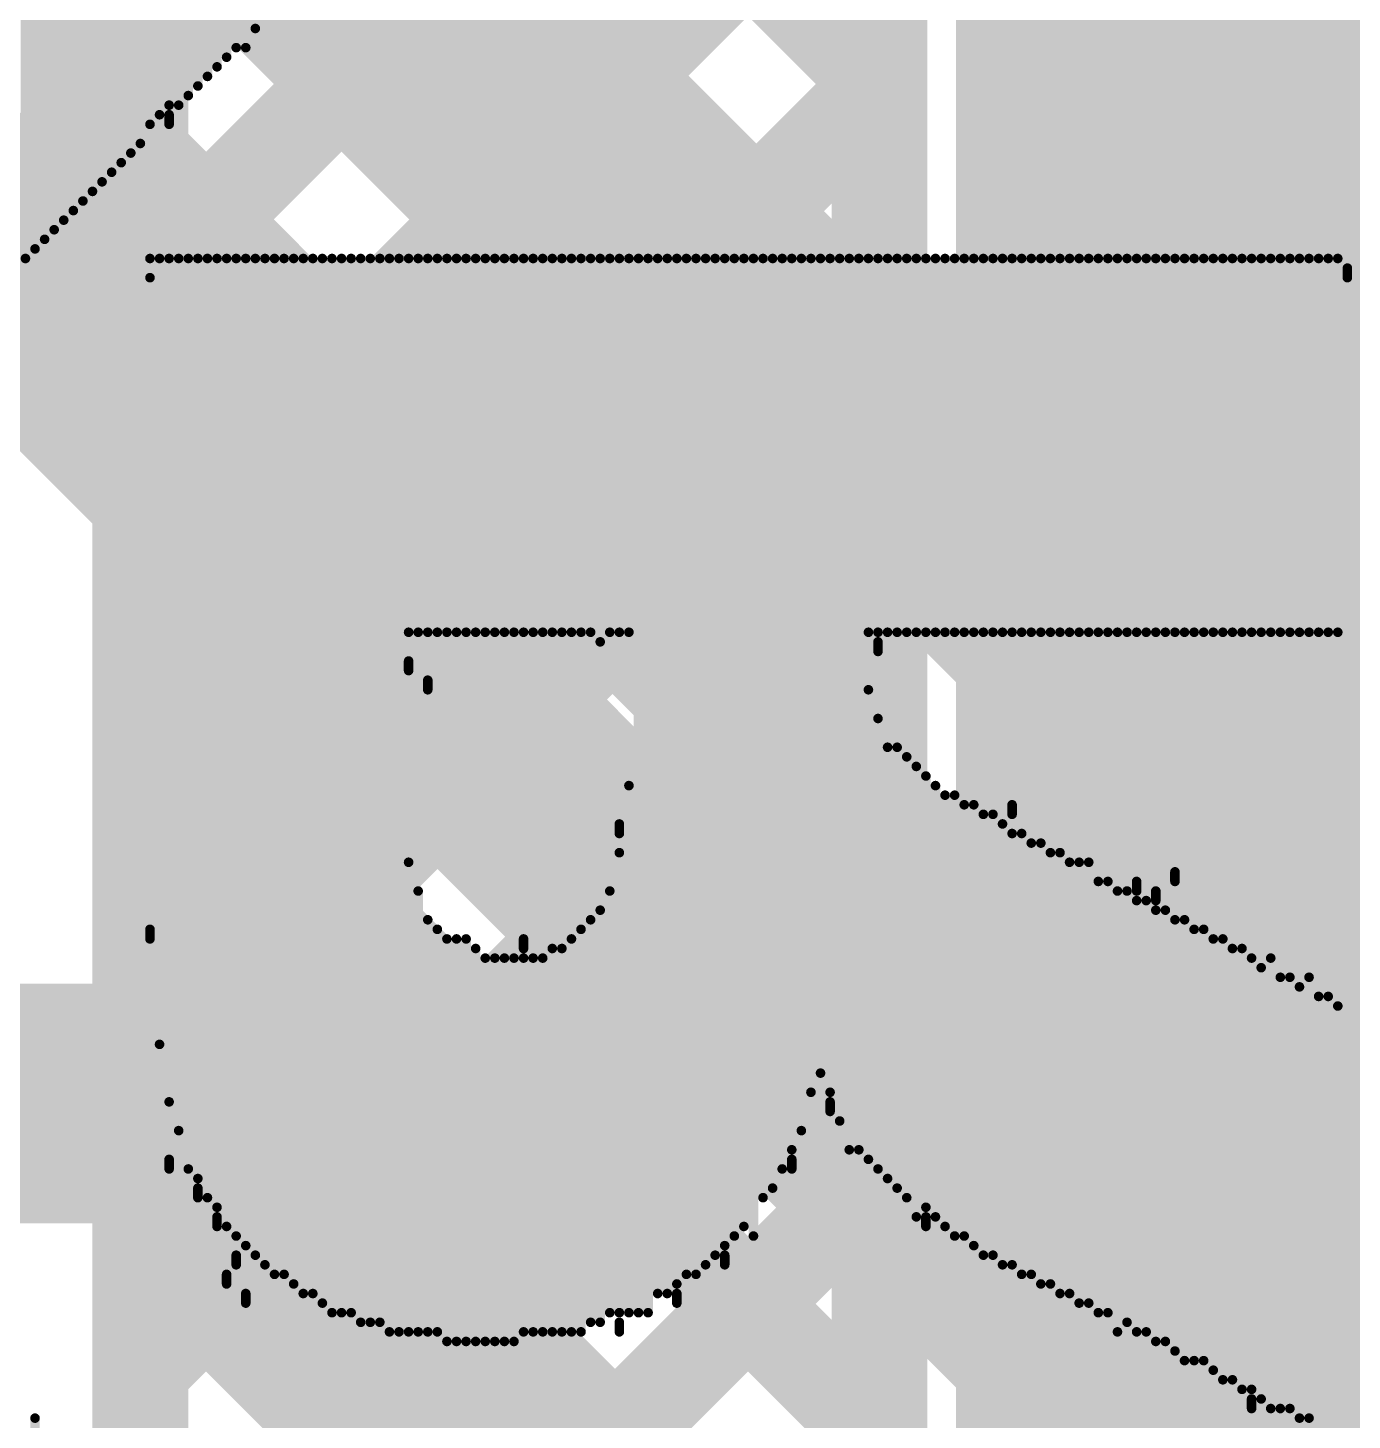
# Model space of a CAD drawing. Header units: millimetres. Extents: x 0.78 to 3.29, y 2.96 to 5.31.
# Drawn here: x 2.7532 to 2.8915, y 4.0608 to 4.2061 of the extents above; entities that cross this region are included whole.
import ezdxf

# ---------------------------------------------------------------- set-up
doc = ezdxf.new("R2010")
doc.units = ezdxf.units.MM
doc.header["$MEASUREMENT"] = 0
for name, color, linetype in [('BottomLayer', 5, 'Continuous'), ('BottomOverlay', 54, 'Continuous'), ('TopLayer', 1, 'Continuous'), ('TopPaste', 8, 'Continuous'), ('TopSolder', 216, 'Continuous')]:
    doc.layers.add(name, color=color, linetype=linetype)

# ---------------------------------------------------------------- blocks, each defined once
blk = doc.blocks.new('R__2512_28')
at = {"layer": 'TopLayer'}
blk.add_solid([(0.05315, -0.07283), (0.18307, -0.07283), (0.05315, 0.07283), (0.18307, 0.07283)], dxfattribs=at)
at = {"layer": 'TopPaste'}
blk.add_solid([(0.05315, -0.07283), (0.18307, -0.07283), (0.05315, 0.07283), (0.18307, 0.07283)], dxfattribs=at)
at = {"layer": 'TopSolder'}
blk.add_solid([(0.04915, -0.07683), (0.18707, -0.07683), (0.04915, 0.07683), (0.18707, 0.07683)], dxfattribs=at)

msp = doc.modelspace()

# ---------------------------------------------------------------- linework, layer by layer
at = {"layer": 'BottomLayer', "const_width": 0.025}
for points in [[(2.716, 4.36), (2.90552, 4.17048)], [(2.668, 4.33762), (2.91388, 4.09174)], [(2.6383, 4.2937), (2.919, 4.013)], [(2.454, 4.09382), (2.76918, 4.09382)], [(2.76918, 4.09382), (2.92874, 3.93426)]]:
    msp.add_lwpolyline(points, dxfattribs=at)
at = {"layer": 'BottomLayer', "const_width": 0.0125}
msp.add_lwpolyline([(2.76293, 4.09382, 1), (2.77543, 4.09382, 1)], format="xyb", close=True, dxfattribs=at)
msp.add_lwpolyline([(2.76293, 4.09382, 1), (2.77543, 4.09382, 1)], format="xyb", close=True, dxfattribs=at)
at = {"layer": 'BottomOverlay', "const_width": 0.001}
for points in [[(2.776, 4.204), (2.776, 4.416)], [(2.777, 4.206), (2.777, 4.416)], [(2.77, 4.199), (2.77, 4.31)], [(2.771, 4.2), (2.771, 4.31)], [(2.772, 4.201), (2.772, 4.31)], [(2.773, 4.202), (2.773, 4.311)], [(2.774, 4.203), (2.774, 4.311)], [(2.775, 4.204), (2.775, 4.311)], [(2.769, 4.198), (2.769, 4.309)], [(2.767, 4.197), (2.767, 4.308)], [(2.768, 4.198), (2.768, 4.308)], [(2.763, 4.192), (2.763, 4.306)], [(2.765, 4.194), (2.765, 4.306)], [(2.766, 4.196), (2.766, 4.307)], [(2.764, 4.193), (2.764, 4.305)], [(2.76, 4.189), (2.76, 4.303)], [(2.761, 4.19), (2.761, 4.303)], [(2.762, 4.191), (2.762, 4.304)], [(2.759, 4.188), (2.759, 4.302)], [(2.756, 4.185), (2.756, 4.3)], [(2.757, 4.186), (2.757, 4.3)], [(2.758, 4.187), (2.758, 4.301)], [(2.754, 4.183), (2.754, 4.299)], [(2.755, 4.184), (2.755, 4.299)], [(2.753, 4.182), (2.753, 4.298)], [(2.768, 4.196), (2.768, 4.197)], [(2.766, 4.18), (2.766, 4.182)], [(2.767, 4.1), (2.767, 4.182)], [(2.768, 4.094), (2.768, 4.182)], [(2.769, 4.091), (2.769, 4.182)], [(2.77, 4.087), (2.77, 4.182)], [(2.771, 4.086), (2.771, 4.182)], [(2.772, 4.084), (2.772, 4.182)], [(2.773, 4.083), (2.773, 4.182)], [(2.774, 4.081), (2.774, 4.182)], [(2.775, 4.08), (2.775, 4.182)], [(2.776, 4.079), (2.776, 4.182)], [(2.777, 4.078), (2.777, 4.182)], [(2.778, 4.077), (2.778, 4.182)], [(2.779, 4.076), (2.779, 4.182)], [(2.78, 4.076), (2.78, 4.182)], [(2.781, 4.075), (2.781, 4.182)], [(2.782, 4.074), (2.782, 4.182)], [(2.783, 4.074), (2.783, 4.182)], [(2.784, 4.073), (2.784, 4.182)], [(2.785, 4.072), (2.785, 4.182)], [(2.786, 4.072), (2.786, 4.182)], [(2.787, 4.072), (2.787, 4.182)], [(2.788, 4.071), (2.788, 4.182)], [(2.789, 4.071), (2.789, 4.182)], [(2.79, 4.071), (2.79, 4.182)], [(2.791, 4.07), (2.791, 4.182)], [(2.792, 4.07), (2.792, 4.182)], [(2.793, 4.143), (2.793, 4.182)], [(2.794, 4.143), (2.794, 4.182)], [(2.795, 4.143), (2.795, 4.182)], [(2.796, 4.143), (2.796, 4.182)], [(2.797, 4.143), (2.797, 4.182)], [(2.798, 4.143), (2.798, 4.182)], [(2.799, 4.143), (2.799, 4.182)], [(2.8, 4.143), (2.8, 4.182)], [(2.801, 4.143), (2.801, 4.182)], [(2.802, 4.143), (2.802, 4.182)], [(2.803, 4.143), (2.803, 4.182)], [(2.804, 4.143), (2.804, 4.182)], [(2.805, 4.143), (2.805, 4.182)], [(2.806, 4.143), (2.806, 4.182)], [(2.807, 4.143), (2.807, 4.182)], [(2.808, 4.143), (2.808, 4.182)], [(2.809, 4.143), (2.809, 4.182)], [(2.81, 4.143), (2.81, 4.182)], [(2.811, 4.143), (2.811, 4.182)], [(2.812, 4.143), (2.812, 4.182)], [(2.813, 4.142), (2.813, 4.182)], [(2.814, 4.143), (2.814, 4.182)], [(2.815, 4.143), (2.815, 4.182)], [(2.816, 4.143), (2.816, 4.182)], [(2.817, 4.072), (2.817, 4.182)], [(2.818, 4.072), (2.818, 4.182)], [(2.819, 4.074), (2.819, 4.182)], [(2.82, 4.074), (2.82, 4.182)], [(2.821, 4.075), (2.821, 4.182)], [(2.822, 4.076), (2.822, 4.182)], [(2.823, 4.076), (2.823, 4.182)], [(2.824, 4.077), (2.824, 4.182)], [(2.825, 4.078), (2.825, 4.182)], [(2.826, 4.079), (2.826, 4.182)], [(2.827, 4.08), (2.827, 4.182)], [(2.828, 4.081), (2.828, 4.182)], [(2.829, 4.08), (2.829, 4.182)], [(2.83, 4.084), (2.83, 4.182)], [(2.831, 4.085), (2.831, 4.182)], [(2.832, 4.087), (2.832, 4.182)], [(2.833, 4.089), (2.833, 4.182)], [(2.834, 4.091), (2.834, 4.182)], [(2.835, 4.095), (2.835, 4.182)], [(2.836, 4.097), (2.836, 4.182)], [(2.837, 4.095), (2.837, 4.182)], [(2.838, 4.092), (2.838, 4.182)], [(2.839, 4.089), (2.839, 4.182)], [(2.84, 4.089), (2.84, 4.182)], [(2.841, 4.143), (2.841, 4.182)], [(2.842, 4.143), (2.842, 4.182)], [(2.843, 4.143), (2.843, 4.182)], [(2.844, 4.143), (2.844, 4.182)], [(2.845, 4.143), (2.845, 4.182)], [(2.846, 4.143), (2.846, 4.182)], [(2.847, 4.143), (2.847, 4.182)], [(2.848, 4.143), (2.848, 4.182)], [(2.849, 4.143), (2.849, 4.182)], [(2.85, 4.143), (2.85, 4.182)], [(2.851, 4.143), (2.851, 4.182)], [(2.852, 4.143), (2.852, 4.182)], [(2.853, 4.143), (2.853, 4.182)], [(2.854, 4.143), (2.854, 4.182)], [(2.855, 4.143), (2.855, 4.182)], [(2.856, 4.143), (2.856, 4.182)], [(2.857, 4.143), (2.857, 4.182)], [(2.858, 4.143), (2.858, 4.182)], [(2.859, 4.143), (2.859, 4.182)], [(2.86, 4.143), (2.86, 4.182)], [(2.861, 4.143), (2.861, 4.182)], [(2.862, 4.143), (2.862, 4.182)], [(2.863, 4.143), (2.863, 4.182)], [(2.864, 4.143), (2.864, 4.182)], [(2.865, 4.143), (2.865, 4.182)], [(2.866, 4.143), (2.866, 4.182)], [(2.867, 4.143), (2.867, 4.182)], [(2.868, 4.143), (2.868, 4.182)], [(2.869, 4.143), (2.869, 4.182)], [(2.87, 4.143), (2.87, 4.182)], [(2.871, 4.143), (2.871, 4.182)], [(2.872, 4.143), (2.872, 4.182)], [(2.873, 4.143), (2.873, 4.182)], [(2.874, 4.143), (2.874, 4.182)], [(2.875, 4.143), (2.875, 4.182)], [(2.876, 4.143), (2.876, 4.182)], [(2.877, 4.143), (2.877, 4.182)], [(2.878, 4.143), (2.878, 4.182)], [(2.879, 4.143), (2.879, 4.182)], [(2.88, 4.143), (2.88, 4.182)], [(2.881, 4.143), (2.881, 4.182)], [(2.882, 4.143), (2.882, 4.182)], [(2.883, 4.143), (2.883, 4.182)], [(2.884, 4.143), (2.884, 4.182)], [(2.885, 4.143), (2.885, 4.182)], [(2.886, 4.143), (2.886, 4.182)], [(2.887, 4.143), (2.887, 4.182)], [(2.888, 4.143), (2.888, 4.182)], [(2.889, 4.143), (2.889, 4.182)], [(2.89, 4.143), (2.89, 4.182)], [(2.891, 4.18), (2.891, 4.181)], [(2.842, 4.141), (2.842, 4.142)], [(2.793, 4.139), (2.793, 4.14)], [(2.795, 4.137), (2.795, 4.138)], [(2.841, 4.088), (2.841, 4.137)], [(2.842, 4.087), (2.842, 4.134)], [(2.843, 4.086), (2.843, 4.131)], [(2.844, 4.085), (2.844, 4.131)], [(2.845, 4.084), (2.845, 4.13)], [(2.846, 4.082), (2.846, 4.129)], [(2.816, 4.072), (2.816, 4.127)], [(2.847, 4.083), (2.847, 4.128)], [(2.848, 4.082), (2.848, 4.127)], [(2.849, 4.081), (2.849, 4.126)], [(2.85, 4.08), (2.85, 4.126)], [(2.851, 4.08), (2.851, 4.125)], [(2.852, 4.079), (2.852, 4.125)], [(2.853, 4.078), (2.853, 4.124)], [(2.854, 4.078), (2.854, 4.124)], [(2.856, 4.124), (2.856, 4.125)], [(2.815, 4.122), (2.815, 4.123)], [(2.855, 4.077), (2.855, 4.123)], [(2.856, 4.077), (2.856, 4.122)], [(2.857, 4.076), (2.857, 4.122)], [(2.815, 4.072), (2.815, 4.12)], [(2.858, 4.076), (2.858, 4.121)], [(2.859, 4.075), (2.859, 4.121)], [(2.86, 4.075), (2.86, 4.12)], [(2.861, 4.074), (2.861, 4.12)], [(2.793, 4.07), (2.793, 4.119)], [(2.862, 4.074), (2.862, 4.119)], [(2.863, 4.073), (2.863, 4.119)], [(2.864, 4.073), (2.864, 4.119)], [(2.865, 4.072), (2.865, 4.117)], [(2.866, 4.072), (2.866, 4.117)], [(2.869, 4.116), (2.869, 4.117)], [(2.873, 4.117), (2.873, 4.118)], [(2.794, 4.07), (2.794, 4.116)], [(2.814, 4.072), (2.814, 4.116)], [(2.867, 4.07), (2.867, 4.116)], [(2.868, 4.071), (2.868, 4.116)], [(2.871, 4.115), (2.871, 4.116)], [(2.813, 4.071), (2.813, 4.114)], [(2.869, 4.07), (2.869, 4.115)], [(2.87, 4.07), (2.87, 4.115)], [(2.871, 4.069), (2.871, 4.114)], [(2.872, 4.069), (2.872, 4.114)], [(2.795, 4.07), (2.795, 4.113)], [(2.812, 4.071), (2.812, 4.113)], [(2.873, 4.068), (2.873, 4.113)], [(2.874, 4.067), (2.874, 4.113)], [(2.766, 4.111), (2.766, 4.112)], [(2.796, 4.07), (2.796, 4.112)], [(2.797, 4.069), (2.797, 4.111)], [(2.798, 4.069), (2.798, 4.111)], [(2.799, 4.069), (2.799, 4.111)], [(2.805, 4.11), (2.805, 4.111)], [(2.81, 4.07), (2.81, 4.111)], [(2.811, 4.07), (2.811, 4.112)], [(2.875, 4.067), (2.875, 4.112)], [(2.876, 4.067), (2.876, 4.112)], [(2.877, 4.066), (2.877, 4.111)], [(2.878, 4.065), (2.878, 4.111)], [(2.8, 4.069), (2.8, 4.11)], [(2.808, 4.07), (2.808, 4.11)], [(2.809, 4.07), (2.809, 4.11)], [(2.879, 4.065), (2.879, 4.11)], [(2.88, 4.064), (2.88, 4.11)], [(2.801, 4.069), (2.801, 4.109)], [(2.802, 4.069), (2.802, 4.109)], [(2.803, 4.069), (2.803, 4.109)], [(2.804, 4.069), (2.804, 4.109)], [(2.805, 4.07), (2.805, 4.109)], [(2.806, 4.07), (2.806, 4.109)], [(2.807, 4.07), (2.807, 4.109)], [(2.881, 4.064), (2.881, 4.109)], [(2.883, 4.062), (2.883, 4.109)], [(2.882, 4.063), (2.882, 4.108)], [(2.884, 4.062), (2.884, 4.107)], [(2.885, 4.062), (2.885, 4.107)], [(2.887, 4.061), (2.887, 4.107)], [(2.886, 4.061), (2.886, 4.106)], [(2.888, 4.06), (2.888, 4.105)], [(2.889, 4.06), (2.889, 4.105)], [(2.89, 4.06), (2.89, 4.104)], [(2.837, 4.093), (2.837, 4.094)], [(2.768, 4.087), (2.768, 4.088)], [(2.833, 4.087), (2.833, 4.088)], [(2.771, 4.084), (2.771, 4.085)], [(2.773, 4.081), (2.773, 4.082)], [(2.847, 4.081), (2.847, 4.082)], [(2.775, 4.077), (2.775, 4.078)], [(2.826, 4.077), (2.826, 4.078)], [(2.774, 4.075), (2.774, 4.076)], [(2.776, 4.073), (2.776, 4.074)], [(2.821, 4.073), (2.821, 4.074)], [(2.815, 4.07), (2.815, 4.071)], [(2.881, 4.062), (2.881, 4.063)], [(2.754, 4.039), (2.754, 4.061)]]:
    msp.add_lwpolyline(points, dxfattribs=at)
at = {"layer": 'BottomOverlay', "const_width": 0.0005}
for points in [[(2.77675, 4.206, 1), (2.77725, 4.206, 1)], [(2.77475, 4.204, 1), (2.77525, 4.204, 1)], [(2.77575, 4.204, 1), (2.77625, 4.204, 1)], [(2.77375, 4.203, 1), (2.77425, 4.203, 1)], [(2.77175, 4.201, 1), (2.77225, 4.201, 1)], [(2.77275, 4.202, 1), (2.77325, 4.202, 1)], [(2.77075, 4.2, 1), (2.77125, 4.2, 1)], [(2.76975, 4.199, 1), (2.77025, 4.199, 1)], [(2.76675, 4.197, 1), (2.76725, 4.197, 1)], [(2.76775, 4.198, 1), (2.76825, 4.198, 1)], [(2.76775, 4.197, 1), (2.76825, 4.197, 1)], [(2.76875, 4.198, 1), (2.76925, 4.198, 1)], [(2.76575, 4.196, 1), (2.76625, 4.196, 1)], [(2.76775, 4.196, 1), (2.76825, 4.196, 1)], [(2.76475, 4.194, 1), (2.76525, 4.194, 1)], [(2.76375, 4.193, 1), (2.76425, 4.193, 1)], [(2.76175, 4.191, 1), (2.76225, 4.191, 1)], [(2.76275, 4.192, 1), (2.76325, 4.192, 1)], [(2.76075, 4.19, 1), (2.76125, 4.19, 1)], [(2.75875, 4.188, 1), (2.75925, 4.188, 1)], [(2.75975, 4.189, 1), (2.76025, 4.189, 1)], [(2.75775, 4.187, 1), (2.75825, 4.187, 1)], [(2.75675, 4.186, 1), (2.75725, 4.186, 1)], [(2.75475, 4.184, 1), (2.75525, 4.184, 1)], [(2.75575, 4.185, 1), (2.75625, 4.185, 1)], [(2.75375, 4.183, 1), (2.75425, 4.183, 1)], [(2.75275, 4.182, 1), (2.75325, 4.182, 1)], [(2.76575, 4.182, 1), (2.76625, 4.182, 1)], [(2.76675, 4.182, 1), (2.76725, 4.182, 1)], [(2.76775, 4.182, 1), (2.76825, 4.182, 1)], [(2.76875, 4.182, 1), (2.76925, 4.182, 1)], [(2.76975, 4.182, 1), (2.77025, 4.182, 1)], [(2.77075, 4.182, 1), (2.77125, 4.182, 1)], [(2.77175, 4.182, 1), (2.77225, 4.182, 1)], [(2.77275, 4.182, 1), (2.77325, 4.182, 1)], [(2.77375, 4.182, 1), (2.77425, 4.182, 1)], [(2.77475, 4.182, 1), (2.77525, 4.182, 1)], [(2.77575, 4.182, 1), (2.77625, 4.182, 1)], [(2.77675, 4.182, 1), (2.77725, 4.182, 1)], [(2.77775, 4.182, 1), (2.77825, 4.182, 1)], [(2.77875, 4.182, 1), (2.77925, 4.182, 1)], [(2.77975, 4.182, 1), (2.78025, 4.182, 1)], [(2.78075, 4.182, 1), (2.78125, 4.182, 1)], [(2.78175, 4.182, 1), (2.78225, 4.182, 1)], [(2.78275, 4.182, 1), (2.78325, 4.182, 1)], [(2.78375, 4.182, 1), (2.78425, 4.182, 1)], [(2.78475, 4.182, 1), (2.78525, 4.182, 1)], [(2.78575, 4.182, 1), (2.78625, 4.182, 1)], [(2.78675, 4.182, 1), (2.78725, 4.182, 1)], [(2.78775, 4.182, 1), (2.78825, 4.182, 1)], [(2.78875, 4.182, 1), (2.78925, 4.182, 1)], [(2.78975, 4.182, 1), (2.79025, 4.182, 1)], [(2.79075, 4.182, 1), (2.79125, 4.182, 1)], [(2.79175, 4.182, 1), (2.79225, 4.182, 1)], [(2.79275, 4.182, 1), (2.79325, 4.182, 1)], [(2.79375, 4.182, 1), (2.79425, 4.182, 1)], [(2.79475, 4.182, 1), (2.79525, 4.182, 1)], [(2.79575, 4.182, 1), (2.79625, 4.182, 1)], [(2.79675, 4.182, 1), (2.79725, 4.182, 1)], [(2.79775, 4.182, 1), (2.79825, 4.182, 1)], [(2.79875, 4.182, 1), (2.79925, 4.182, 1)], [(2.79975, 4.182, 1), (2.80025, 4.182, 1)], [(2.80075, 4.182, 1), (2.80125, 4.182, 1)], [(2.80175, 4.182, 1), (2.80225, 4.182, 1)], [(2.80275, 4.182, 1), (2.80325, 4.182, 1)], [(2.80375, 4.182, 1), (2.80425, 4.182, 1)], [(2.80475, 4.182, 1), (2.80525, 4.182, 1)], [(2.80575, 4.182, 1), (2.80625, 4.182, 1)], [(2.80675, 4.182, 1), (2.80725, 4.182, 1)], [(2.80775, 4.182, 1), (2.80825, 4.182, 1)], [(2.80875, 4.182, 1), (2.80925, 4.182, 1)], [(2.80975, 4.182, 1), (2.81025, 4.182, 1)], [(2.81075, 4.182, 1), (2.81125, 4.182, 1)], [(2.81175, 4.182, 1), (2.81225, 4.182, 1)], [(2.81275, 4.182, 1), (2.81325, 4.182, 1)], [(2.81375, 4.182, 1), (2.81425, 4.182, 1)], [(2.81475, 4.182, 1), (2.81525, 4.182, 1)], [(2.81575, 4.182, 1), (2.81625, 4.182, 1)], [(2.81675, 4.182, 1), (2.81725, 4.182, 1)], [(2.81775, 4.182, 1), (2.81825, 4.182, 1)], [(2.81875, 4.182, 1), (2.81925, 4.182, 1)], [(2.81975, 4.182, 1), (2.82025, 4.182, 1)], [(2.82075, 4.182, 1), (2.82125, 4.182, 1)], [(2.82175, 4.182, 1), (2.82225, 4.182, 1)], [(2.82275, 4.182, 1), (2.82325, 4.182, 1)], [(2.82375, 4.182, 1), (2.82425, 4.182, 1)], [(2.82475, 4.182, 1), (2.82525, 4.182, 1)], [(2.82575, 4.182, 1), (2.82625, 4.182, 1)], [(2.82675, 4.182, 1), (2.82725, 4.182, 1)], [(2.82775, 4.182, 1), (2.82825, 4.182, 1)], [(2.82875, 4.182, 1), (2.82925, 4.182, 1)], [(2.82975, 4.182, 1), (2.83025, 4.182, 1)], [(2.83075, 4.182, 1), (2.83125, 4.182, 1)], [(2.83175, 4.182, 1), (2.83225, 4.182, 1)], [(2.83275, 4.182, 1), (2.83325, 4.182, 1)], [(2.83375, 4.182, 1), (2.83425, 4.182, 1)], [(2.83475, 4.182, 1), (2.83525, 4.182, 1)], [(2.83575, 4.182, 1), (2.83625, 4.182, 1)], [(2.83675, 4.182, 1), (2.83725, 4.182, 1)], [(2.83775, 4.182, 1), (2.83825, 4.182, 1)], [(2.83875, 4.182, 1), (2.83925, 4.182, 1)], [(2.83975, 4.182, 1), (2.84025, 4.182, 1)], [(2.84075, 4.182, 1), (2.84125, 4.182, 1)], [(2.84175, 4.182, 1), (2.84225, 4.182, 1)], [(2.84275, 4.182, 1), (2.84325, 4.182, 1)], [(2.84375, 4.182, 1), (2.84425, 4.182, 1)], [(2.84475, 4.182, 1), (2.84525, 4.182, 1)], [(2.84575, 4.182, 1), (2.84625, 4.182, 1)], [(2.84675, 4.182, 1), (2.84725, 4.182, 1)], [(2.84775, 4.182, 1), (2.84825, 4.182, 1)], [(2.84875, 4.182, 1), (2.84925, 4.182, 1)], [(2.84975, 4.182, 1), (2.85025, 4.182, 1)], [(2.85075, 4.182, 1), (2.85125, 4.182, 1)], [(2.85175, 4.182, 1), (2.85225, 4.182, 1)], [(2.85275, 4.182, 1), (2.85325, 4.182, 1)], [(2.85375, 4.182, 1), (2.85425, 4.182, 1)], [(2.85475, 4.182, 1), (2.85525, 4.182, 1)], [(2.85575, 4.182, 1), (2.85625, 4.182, 1)], [(2.85675, 4.182, 1), (2.85725, 4.182, 1)], [(2.85775, 4.182, 1), (2.85825, 4.182, 1)], [(2.85875, 4.182, 1), (2.85925, 4.182, 1)], [(2.85975, 4.182, 1), (2.86025, 4.182, 1)], [(2.86075, 4.182, 1), (2.86125, 4.182, 1)], [(2.86175, 4.182, 1), (2.86225, 4.182, 1)], [(2.86275, 4.182, 1), (2.86325, 4.182, 1)], [(2.86375, 4.182, 1), (2.86425, 4.182, 1)], [(2.86475, 4.182, 1), (2.86525, 4.182, 1)], [(2.86575, 4.182, 1), (2.86625, 4.182, 1)], [(2.86675, 4.182, 1), (2.86725, 4.182, 1)], [(2.86775, 4.182, 1), (2.86825, 4.182, 1)], [(2.86875, 4.182, 1), (2.86925, 4.182, 1)], [(2.86975, 4.182, 1), (2.87025, 4.182, 1)], [(2.87075, 4.182, 1), (2.87125, 4.182, 1)], [(2.87175, 4.182, 1), (2.87225, 4.182, 1)], [(2.87275, 4.182, 1), (2.87325, 4.182, 1)], [(2.87375, 4.182, 1), (2.87425, 4.182, 1)], [(2.87475, 4.182, 1), (2.87525, 4.182, 1)], [(2.87575, 4.182, 1), (2.87625, 4.182, 1)], [(2.87675, 4.182, 1), (2.87725, 4.182, 1)], [(2.87775, 4.182, 1), (2.87825, 4.182, 1)], [(2.87875, 4.182, 1), (2.87925, 4.182, 1)], [(2.87975, 4.182, 1), (2.88025, 4.182, 1)], [(2.88075, 4.182, 1), (2.88125, 4.182, 1)], [(2.88175, 4.182, 1), (2.88225, 4.182, 1)], [(2.88275, 4.182, 1), (2.88325, 4.182, 1)], [(2.88375, 4.182, 1), (2.88425, 4.182, 1)], [(2.88475, 4.182, 1), (2.88525, 4.182, 1)], [(2.88575, 4.182, 1), (2.88625, 4.182, 1)], [(2.88675, 4.182, 1), (2.88725, 4.182, 1)], [(2.88775, 4.182, 1), (2.88825, 4.182, 1)], [(2.88875, 4.182, 1), (2.88925, 4.182, 1)], [(2.88975, 4.182, 1), (2.89025, 4.182, 1)], [(2.89075, 4.181, 1), (2.89125, 4.181, 1)], [(2.76575, 4.18, 1), (2.76625, 4.18, 1)], [(2.89075, 4.18, 1), (2.89125, 4.18, 1)], [(2.79275, 4.143, 1), (2.79325, 4.143, 1)], [(2.79375, 4.143, 1), (2.79425, 4.143, 1)], [(2.79475, 4.143, 1), (2.79525, 4.143, 1)], [(2.79575, 4.143, 1), (2.79625, 4.143, 1)], [(2.79675, 4.143, 1), (2.79725, 4.143, 1)], [(2.79775, 4.143, 1), (2.79825, 4.143, 1)], [(2.79875, 4.143, 1), (2.79925, 4.143, 1)], [(2.79975, 4.143, 1), (2.80025, 4.143, 1)], [(2.80075, 4.143, 1), (2.80125, 4.143, 1)], [(2.80175, 4.143, 1), (2.80225, 4.143, 1)], [(2.80275, 4.143, 1), (2.80325, 4.143, 1)], [(2.80375, 4.143, 1), (2.80425, 4.143, 1)], [(2.80475, 4.143, 1), (2.80525, 4.143, 1)], [(2.80575, 4.143, 1), (2.80625, 4.143, 1)], [(2.80675, 4.143, 1), (2.80725, 4.143, 1)], [(2.80775, 4.143, 1), (2.80825, 4.143, 1)], [(2.80875, 4.143, 1), (2.80925, 4.143, 1)], [(2.80975, 4.143, 1), (2.81025, 4.143, 1)], [(2.81075, 4.143, 1), (2.81125, 4.143, 1)], [(2.81175, 4.143, 1), (2.81225, 4.143, 1)], [(2.81375, 4.143, 1), (2.81425, 4.143, 1)], [(2.81475, 4.143, 1), (2.81525, 4.143, 1)], [(2.81575, 4.143, 1), (2.81625, 4.143, 1)], [(2.84075, 4.143, 1), (2.84125, 4.143, 1)], [(2.84175, 4.143, 1), (2.84225, 4.143, 1)], [(2.84275, 4.143, 1), (2.84325, 4.143, 1)], [(2.84375, 4.143, 1), (2.84425, 4.143, 1)], [(2.84475, 4.143, 1), (2.84525, 4.143, 1)], [(2.84575, 4.143, 1), (2.84625, 4.143, 1)], [(2.84675, 4.143, 1), (2.84725, 4.143, 1)], [(2.84775, 4.143, 1), (2.84825, 4.143, 1)], [(2.84875, 4.143, 1), (2.84925, 4.143, 1)], [(2.84975, 4.143, 1), (2.85025, 4.143, 1)], [(2.85075, 4.143, 1), (2.85125, 4.143, 1)], [(2.85175, 4.143, 1), (2.85225, 4.143, 1)], [(2.85275, 4.143, 1), (2.85325, 4.143, 1)], [(2.85375, 4.143, 1), (2.85425, 4.143, 1)], [(2.85475, 4.143, 1), (2.85525, 4.143, 1)], [(2.85575, 4.143, 1), (2.85625, 4.143, 1)], [(2.85675, 4.143, 1), (2.85725, 4.143, 1)], [(2.85775, 4.143, 1), (2.85825, 4.143, 1)], [(2.85875, 4.143, 1), (2.85925, 4.143, 1)], [(2.85975, 4.143, 1), (2.86025, 4.143, 1)], [(2.86075, 4.143, 1), (2.86125, 4.143, 1)], [(2.86175, 4.143, 1), (2.86225, 4.143, 1)], [(2.86275, 4.143, 1), (2.86325, 4.143, 1)], [(2.86375, 4.143, 1), (2.86425, 4.143, 1)], [(2.86475, 4.143, 1), (2.86525, 4.143, 1)], [(2.86575, 4.143, 1), (2.86625, 4.143, 1)], [(2.86675, 4.143, 1), (2.86725, 4.143, 1)], [(2.86775, 4.143, 1), (2.86825, 4.143, 1)], [(2.86875, 4.143, 1), (2.86925, 4.143, 1)], [(2.86975, 4.143, 1), (2.87025, 4.143, 1)], [(2.87075, 4.143, 1), (2.87125, 4.143, 1)], [(2.87175, 4.143, 1), (2.87225, 4.143, 1)], [(2.87275, 4.143, 1), (2.87325, 4.143, 1)], [(2.87375, 4.143, 1), (2.87425, 4.143, 1)], [(2.87475, 4.143, 1), (2.87525, 4.143, 1)], [(2.87575, 4.143, 1), (2.87625, 4.143, 1)], [(2.87675, 4.143, 1), (2.87725, 4.143, 1)], [(2.87775, 4.143, 1), (2.87825, 4.143, 1)], [(2.87875, 4.143, 1), (2.87925, 4.143, 1)], [(2.87975, 4.143, 1), (2.88025, 4.143, 1)], [(2.88075, 4.143, 1), (2.88125, 4.143, 1)], [(2.88175, 4.143, 1), (2.88225, 4.143, 1)], [(2.88275, 4.143, 1), (2.88325, 4.143, 1)], [(2.88375, 4.143, 1), (2.88425, 4.143, 1)], [(2.88475, 4.143, 1), (2.88525, 4.143, 1)], [(2.88575, 4.143, 1), (2.88625, 4.143, 1)], [(2.88675, 4.143, 1), (2.88725, 4.143, 1)], [(2.88775, 4.143, 1), (2.88825, 4.143, 1)], [(2.88875, 4.143, 1), (2.88925, 4.143, 1)], [(2.88975, 4.143, 1), (2.89025, 4.143, 1)], [(2.81275, 4.142, 1), (2.81325, 4.142, 1)], [(2.84175, 4.142, 1), (2.84225, 4.142, 1)], [(2.79275, 4.14, 1), (2.79325, 4.14, 1)], [(2.84175, 4.141, 1), (2.84225, 4.141, 1)], [(2.79275, 4.139, 1), (2.79325, 4.139, 1)], [(2.79475, 4.138, 1), (2.79525, 4.138, 1)], [(2.79475, 4.137, 1), (2.79525, 4.137, 1)], [(2.84075, 4.137, 1), (2.84125, 4.137, 1)], [(2.84175, 4.134, 1), (2.84225, 4.134, 1)], [(2.84275, 4.131, 1), (2.84325, 4.131, 1)], [(2.84375, 4.131, 1), (2.84425, 4.131, 1)], [(2.84475, 4.13, 1), (2.84525, 4.13, 1)], [(2.84575, 4.129, 1), (2.84625, 4.129, 1)], [(2.81575, 4.127, 1), (2.81625, 4.127, 1)], [(2.84675, 4.128, 1), (2.84725, 4.128, 1)], [(2.84775, 4.127, 1), (2.84825, 4.127, 1)], [(2.84875, 4.126, 1), (2.84925, 4.126, 1)], [(2.84975, 4.126, 1), (2.85025, 4.126, 1)], [(2.85075, 4.125, 1), (2.85125, 4.125, 1)], [(2.85175, 4.125, 1), (2.85225, 4.125, 1)], [(2.85275, 4.124, 1), (2.85325, 4.124, 1)], [(2.85375, 4.124, 1), (2.85425, 4.124, 1)], [(2.85575, 4.125, 1), (2.85625, 4.125, 1)], [(2.85575, 4.124, 1), (2.85625, 4.124, 1)], [(2.81475, 4.123, 1), (2.81525, 4.123, 1)], [(2.85475, 4.123, 1), (2.85525, 4.123, 1)], [(2.81475, 4.122, 1), (2.81525, 4.122, 1)], [(2.85575, 4.122, 1), (2.85625, 4.122, 1)], [(2.85675, 4.122, 1), (2.85725, 4.122, 1)], [(2.81475, 4.12, 1), (2.81525, 4.12, 1)], [(2.85775, 4.121, 1), (2.85825, 4.121, 1)], [(2.85875, 4.121, 1), (2.85925, 4.121, 1)], [(2.85975, 4.12, 1), (2.86025, 4.12, 1)], [(2.86075, 4.12, 1), (2.86125, 4.12, 1)], [(2.79275, 4.119, 1), (2.79325, 4.119, 1)], [(2.86175, 4.119, 1), (2.86225, 4.119, 1)], [(2.86275, 4.119, 1), (2.86325, 4.119, 1)], [(2.86375, 4.119, 1), (2.86425, 4.119, 1)], [(2.86475, 4.117, 1), (2.86525, 4.117, 1)], [(2.86575, 4.117, 1), (2.86625, 4.117, 1)], [(2.86875, 4.117, 1), (2.86925, 4.117, 1)], [(2.87275, 4.118, 1), (2.87325, 4.118, 1)], [(2.87275, 4.117, 1), (2.87325, 4.117, 1)], [(2.79375, 4.116, 1), (2.79425, 4.116, 1)], [(2.81375, 4.116, 1), (2.81425, 4.116, 1)], [(2.86675, 4.116, 1), (2.86725, 4.116, 1)], [(2.86775, 4.116, 1), (2.86825, 4.116, 1)], [(2.86875, 4.116, 1), (2.86925, 4.116, 1)], [(2.87075, 4.116, 1), (2.87125, 4.116, 1)], [(2.81275, 4.114, 1), (2.81325, 4.114, 1)], [(2.86875, 4.115, 1), (2.86925, 4.115, 1)], [(2.86975, 4.115, 1), (2.87025, 4.115, 1)], [(2.87075, 4.115, 1), (2.87125, 4.115, 1)], [(2.87075, 4.114, 1), (2.87125, 4.114, 1)], [(2.87175, 4.114, 1), (2.87225, 4.114, 1)], [(2.79475, 4.113, 1), (2.79525, 4.113, 1)], [(2.81175, 4.113, 1), (2.81225, 4.113, 1)], [(2.87275, 4.113, 1), (2.87325, 4.113, 1)], [(2.87375, 4.113, 1), (2.87425, 4.113, 1)], [(2.76575, 4.112, 1), (2.76625, 4.112, 1)], [(2.76575, 4.111, 1), (2.76625, 4.111, 1)], [(2.79575, 4.112, 1), (2.79625, 4.112, 1)], [(2.79675, 4.111, 1), (2.79725, 4.111, 1)], [(2.79775, 4.111, 1), (2.79825, 4.111, 1)], [(2.79875, 4.111, 1), (2.79925, 4.111, 1)], [(2.80475, 4.111, 1), (2.80525, 4.111, 1)], [(2.80975, 4.111, 1), (2.81025, 4.111, 1)], [(2.81075, 4.112, 1), (2.81125, 4.112, 1)], [(2.87475, 4.112, 1), (2.87525, 4.112, 1)], [(2.87575, 4.112, 1), (2.87625, 4.112, 1)], [(2.87675, 4.111, 1), (2.87725, 4.111, 1)], [(2.87775, 4.111, 1), (2.87825, 4.111, 1)], [(2.79975, 4.11, 1), (2.80025, 4.11, 1)], [(2.80475, 4.11, 1), (2.80525, 4.11, 1)], [(2.80775, 4.11, 1), (2.80825, 4.11, 1)], [(2.80875, 4.11, 1), (2.80925, 4.11, 1)], [(2.87875, 4.11, 1), (2.87925, 4.11, 1)], [(2.87975, 4.11, 1), (2.88025, 4.11, 1)], [(2.80075, 4.109, 1), (2.80125, 4.109, 1)], [(2.80175, 4.109, 1), (2.80225, 4.109, 1)], [(2.80275, 4.109, 1), (2.80325, 4.109, 1)], [(2.80375, 4.109, 1), (2.80425, 4.109, 1)], [(2.80475, 4.109, 1), (2.80525, 4.109, 1)], [(2.80575, 4.109, 1), (2.80625, 4.109, 1)], [(2.80675, 4.109, 1), (2.80725, 4.109, 1)], [(2.88075, 4.109, 1), (2.88125, 4.109, 1)], [(2.88275, 4.109, 1), (2.88325, 4.109, 1)], [(2.88175, 4.108, 1), (2.88225, 4.108, 1)], [(2.88375, 4.107, 1), (2.88425, 4.107, 1)], [(2.88475, 4.107, 1), (2.88525, 4.107, 1)], [(2.88675, 4.107, 1), (2.88725, 4.107, 1)], [(2.88575, 4.106, 1), (2.88625, 4.106, 1)], [(2.88775, 4.105, 1), (2.88825, 4.105, 1)], [(2.88875, 4.105, 1), (2.88925, 4.105, 1)], [(2.88975, 4.104, 1), (2.89025, 4.104, 1)], [(2.76675, 4.1, 1), (2.76725, 4.1, 1)], [(2.83575, 4.097, 1), (2.83625, 4.097, 1)], [(2.83475, 4.095, 1), (2.83525, 4.095, 1)], [(2.83675, 4.095, 1), (2.83725, 4.095, 1)], [(2.76775, 4.094, 1), (2.76825, 4.094, 1)], [(2.83675, 4.094, 1), (2.83725, 4.094, 1)], [(2.83675, 4.093, 1), (2.83725, 4.093, 1)], [(2.76875, 4.091, 1), (2.76925, 4.091, 1)], [(2.83375, 4.091, 1), (2.83425, 4.091, 1)], [(2.83775, 4.092, 1), (2.83825, 4.092, 1)], [(2.76775, 4.088, 1), (2.76825, 4.088, 1)], [(2.83275, 4.089, 1), (2.83325, 4.089, 1)], [(2.83275, 4.088, 1), (2.83325, 4.088, 1)], [(2.83875, 4.089, 1), (2.83925, 4.089, 1)], [(2.83975, 4.089, 1), (2.84025, 4.089, 1)], [(2.84075, 4.088, 1), (2.84125, 4.088, 1)], [(2.76775, 4.087, 1), (2.76825, 4.087, 1)], [(2.76975, 4.087, 1), (2.77025, 4.087, 1)], [(2.83175, 4.087, 1), (2.83225, 4.087, 1)], [(2.83275, 4.087, 1), (2.83325, 4.087, 1)], [(2.84175, 4.087, 1), (2.84225, 4.087, 1)], [(2.77075, 4.086, 1), (2.77125, 4.086, 1)], [(2.77075, 4.085, 1), (2.77125, 4.085, 1)], [(2.83075, 4.085, 1), (2.83125, 4.085, 1)], [(2.84275, 4.086, 1), (2.84325, 4.086, 1)], [(2.84375, 4.085, 1), (2.84425, 4.085, 1)], [(2.77075, 4.084, 1), (2.77125, 4.084, 1)], [(2.77175, 4.084, 1), (2.77225, 4.084, 1)], [(2.82975, 4.084, 1), (2.83025, 4.084, 1)], [(2.84475, 4.084, 1), (2.84525, 4.084, 1)], [(2.77275, 4.083, 1), (2.77325, 4.083, 1)], [(2.77275, 4.082, 1), (2.77325, 4.082, 1)], [(2.84575, 4.082, 1), (2.84625, 4.082, 1)], [(2.84675, 4.083, 1), (2.84725, 4.083, 1)], [(2.84675, 4.082, 1), (2.84725, 4.082, 1)], [(2.84775, 4.082, 1), (2.84825, 4.082, 1)], [(2.77275, 4.081, 1), (2.77325, 4.081, 1)], [(2.77375, 4.081, 1), (2.77425, 4.081, 1)], [(2.82775, 4.081, 1), (2.82825, 4.081, 1)], [(2.84675, 4.081, 1), (2.84725, 4.081, 1)], [(2.84875, 4.081, 1), (2.84925, 4.081, 1)], [(2.77475, 4.08, 1), (2.77525, 4.08, 1)], [(2.77575, 4.079, 1), (2.77625, 4.079, 1)], [(2.82575, 4.079, 1), (2.82625, 4.079, 1)], [(2.82675, 4.08, 1), (2.82725, 4.08, 1)], [(2.82875, 4.08, 1), (2.82925, 4.08, 1)], [(2.84975, 4.08, 1), (2.85025, 4.08, 1)], [(2.85075, 4.08, 1), (2.85125, 4.08, 1)], [(2.85175, 4.079, 1), (2.85225, 4.079, 1)], [(2.77475, 4.078, 1), (2.77525, 4.078, 1)], [(2.77675, 4.078, 1), (2.77725, 4.078, 1)], [(2.82475, 4.078, 1), (2.82525, 4.078, 1)], [(2.82575, 4.078, 1), (2.82625, 4.078, 1)], [(2.85275, 4.078, 1), (2.85325, 4.078, 1)], [(2.85375, 4.078, 1), (2.85425, 4.078, 1)], [(2.77475, 4.077, 1), (2.77525, 4.077, 1)], [(2.77775, 4.077, 1), (2.77825, 4.077, 1)], [(2.82375, 4.077, 1), (2.82425, 4.077, 1)], [(2.82575, 4.077, 1), (2.82625, 4.077, 1)], [(2.85475, 4.077, 1), (2.85525, 4.077, 1)], [(2.85575, 4.077, 1), (2.85625, 4.077, 1)], [(2.77375, 4.076, 1), (2.77425, 4.076, 1)], [(2.77375, 4.075, 1), (2.77425, 4.075, 1)], [(2.77875, 4.076, 1), (2.77925, 4.076, 1)], [(2.77975, 4.076, 1), (2.78025, 4.076, 1)], [(2.78075, 4.075, 1), (2.78125, 4.075, 1)], [(2.82075, 4.075, 1), (2.82125, 4.075, 1)], [(2.82175, 4.076, 1), (2.82225, 4.076, 1)], [(2.82275, 4.076, 1), (2.82325, 4.076, 1)], [(2.85675, 4.076, 1), (2.85725, 4.076, 1)], [(2.85775, 4.076, 1), (2.85825, 4.076, 1)], [(2.85875, 4.075, 1), (2.85925, 4.075, 1)], [(2.85975, 4.075, 1), (2.86025, 4.075, 1)], [(2.77575, 4.074, 1), (2.77625, 4.074, 1)], [(2.78175, 4.074, 1), (2.78225, 4.074, 1)], [(2.78275, 4.074, 1), (2.78325, 4.074, 1)], [(2.81875, 4.074, 1), (2.81925, 4.074, 1)], [(2.81975, 4.074, 1), (2.82025, 4.074, 1)], [(2.82075, 4.074, 1), (2.82125, 4.074, 1)], [(2.86075, 4.074, 1), (2.86125, 4.074, 1)], [(2.86175, 4.074, 1), (2.86225, 4.074, 1)], [(2.77575, 4.073, 1), (2.77625, 4.073, 1)], [(2.78375, 4.073, 1), (2.78425, 4.073, 1)], [(2.78475, 4.072, 1), (2.78525, 4.072, 1)], [(2.78575, 4.072, 1), (2.78625, 4.072, 1)], [(2.78675, 4.072, 1), (2.78725, 4.072, 1)], [(2.81375, 4.072, 1), (2.81425, 4.072, 1)], [(2.81475, 4.072, 1), (2.81525, 4.072, 1)], [(2.81575, 4.072, 1), (2.81625, 4.072, 1)], [(2.81675, 4.072, 1), (2.81725, 4.072, 1)], [(2.81775, 4.072, 1), (2.81825, 4.072, 1)], [(2.82075, 4.073, 1), (2.82125, 4.073, 1)], [(2.86275, 4.073, 1), (2.86325, 4.073, 1)], [(2.86375, 4.073, 1), (2.86425, 4.073, 1)], [(2.86475, 4.072, 1), (2.86525, 4.072, 1)], [(2.86575, 4.072, 1), (2.86625, 4.072, 1)], [(2.78775, 4.071, 1), (2.78825, 4.071, 1)], [(2.78875, 4.071, 1), (2.78925, 4.071, 1)], [(2.78975, 4.071, 1), (2.79025, 4.071, 1)], [(2.81175, 4.071, 1), (2.81225, 4.071, 1)], [(2.81275, 4.071, 1), (2.81325, 4.071, 1)], [(2.81475, 4.071, 1), (2.81525, 4.071, 1)], [(2.86775, 4.071, 1), (2.86825, 4.071, 1)], [(2.79075, 4.07, 1), (2.79125, 4.07, 1)], [(2.79175, 4.07, 1), (2.79225, 4.07, 1)], [(2.79275, 4.07, 1), (2.79325, 4.07, 1)], [(2.79375, 4.07, 1), (2.79425, 4.07, 1)], [(2.79475, 4.07, 1), (2.79525, 4.07, 1)], [(2.79575, 4.07, 1), (2.79625, 4.07, 1)], [(2.79675, 4.069, 1), (2.79725, 4.069, 1)], [(2.79775, 4.069, 1), (2.79825, 4.069, 1)], [(2.79875, 4.069, 1), (2.79925, 4.069, 1)], [(2.79975, 4.069, 1), (2.80025, 4.069, 1)], [(2.80075, 4.069, 1), (2.80125, 4.069, 1)], [(2.80175, 4.069, 1), (2.80225, 4.069, 1)], [(2.80275, 4.069, 1), (2.80325, 4.069, 1)], [(2.80375, 4.069, 1), (2.80425, 4.069, 1)], [(2.80475, 4.07, 1), (2.80525, 4.07, 1)], [(2.80575, 4.07, 1), (2.80625, 4.07, 1)], [(2.80675, 4.07, 1), (2.80725, 4.07, 1)], [(2.80775, 4.07, 1), (2.80825, 4.07, 1)], [(2.80875, 4.07, 1), (2.80925, 4.07, 1)], [(2.80975, 4.07, 1), (2.81025, 4.07, 1)], [(2.81075, 4.07, 1), (2.81125, 4.07, 1)], [(2.81475, 4.07, 1), (2.81525, 4.07, 1)], [(2.86675, 4.07, 1), (2.86725, 4.07, 1)], [(2.86875, 4.07, 1), (2.86925, 4.07, 1)], [(2.86975, 4.07, 1), (2.87025, 4.07, 1)], [(2.87075, 4.069, 1), (2.87125, 4.069, 1)], [(2.87175, 4.069, 1), (2.87225, 4.069, 1)], [(2.87275, 4.068, 1), (2.87325, 4.068, 1)], [(2.87375, 4.067, 1), (2.87425, 4.067, 1)], [(2.87475, 4.067, 1), (2.87525, 4.067, 1)], [(2.87575, 4.067, 1), (2.87625, 4.067, 1)], [(2.87675, 4.066, 1), (2.87725, 4.066, 1)], [(2.87775, 4.065, 1), (2.87825, 4.065, 1)], [(2.87875, 4.065, 1), (2.87925, 4.065, 1)], [(2.87975, 4.064, 1), (2.88025, 4.064, 1)], [(2.88075, 4.064, 1), (2.88125, 4.064, 1)], [(2.88075, 4.063, 1), (2.88125, 4.063, 1)], [(2.88175, 4.063, 1), (2.88225, 4.063, 1)], [(2.88075, 4.062, 1), (2.88125, 4.062, 1)], [(2.88275, 4.062, 1), (2.88325, 4.062, 1)], [(2.88375, 4.062, 1), (2.88425, 4.062, 1)], [(2.88475, 4.062, 1), (2.88525, 4.062, 1)], [(2.75375, 4.061, 1), (2.75425, 4.061, 1)], [(2.88575, 4.061, 1), (2.88625, 4.061, 1)], [(2.88675, 4.061, 1), (2.88725, 4.061, 1)]]:
    msp.add_lwpolyline(points, format="xyb", close=True, dxfattribs=at)
at = {"layer": 'TopLayer', "const_width": 0.01}
for points in [[(2.765, 3.466), (2.765, 4.798)], [(2.765, 4.2075), (2.84215, 4.28465)], [(2.765, 4.27778), (2.84215, 4.20063)], [(2.765, 4.17921), (2.84215, 4.25636)], [(2.765, 4.2495), (2.84215, 4.17235)], [(2.765, 4.15093), (2.8519, 4.23783)], [(2.765, 4.22122), (2.84215, 4.14407)], [(2.84215, 4.04767), (2.84215, 4.21733)], [(2.765, 4.12264), (2.84215, 4.19979)], [(2.765, 4.19293), (2.84215, 4.11578)], [(2.765, 4.09436), (2.84215, 4.17151)], [(2.765, 4.16465), (2.84215, 4.0875)], [(2.765, 4.06608), (2.84215, 4.14323)], [(2.765, 4.13636), (2.84215, 4.05921)], [(2.765, 4.03779), (2.84215, 4.11494)], [(2.765, 4.10808), (2.84601, 4.02707)], [(2.765, 4.00951), (2.84215, 4.08666)], [(2.765, 4.07979), (2.84215, 4.00264)], [(2.765, 3.98122), (2.84215, 4.05837)]]:
    msp.add_lwpolyline(points, dxfattribs=at)
at = {"layer": 'TopLayer', "const_width": 0.005}
for points in [[(2.7625, 4.2075, 1), (2.7675, 4.2075, 1)], [(2.83965, 4.20063, 1), (2.84465, 4.20063, 1)], [(2.83965, 4.19979, 1), (2.84465, 4.19979, 1)], [(2.7625, 4.19293, 1), (2.7675, 4.19293, 1)], [(2.7625, 4.17921, 1), (2.7675, 4.17921, 1)], [(2.83965, 4.17235, 1), (2.84465, 4.17235, 1)], [(2.83965, 4.17151, 1), (2.84465, 4.17151, 1)], [(2.7625, 4.16465, 1), (2.7675, 4.16465, 1)], [(2.7625, 4.15093, 1), (2.7675, 4.15093, 1)], [(2.83965, 4.14407, 1), (2.84465, 4.14407, 1)], [(2.83965, 4.14323, 1), (2.84465, 4.14323, 1)], [(2.7625, 4.13636, 1), (2.7675, 4.13636, 1)], [(2.7625, 4.12264, 1), (2.7675, 4.12264, 1)], [(2.83965, 4.11578, 1), (2.84465, 4.11578, 1)], [(2.83965, 4.11494, 1), (2.84465, 4.11494, 1)], [(2.7625, 4.10808, 1), (2.7675, 4.10808, 1)], [(2.7625, 4.09436, 1), (2.7675, 4.09436, 1)], [(2.83965, 4.0875, 1), (2.84465, 4.0875, 1)], [(2.83965, 4.08666, 1), (2.84465, 4.08666, 1)], [(2.7625, 4.07979, 1), (2.7675, 4.07979, 1)], [(2.7625, 4.06608, 1), (2.7675, 4.06608, 1)], [(2.83965, 4.05921, 1), (2.84465, 4.05921, 1)], [(2.83965, 4.05837, 1), (2.84465, 4.05837, 1)]]:
    msp.add_lwpolyline(points, format="xyb", close=True, dxfattribs=at)

# ---------------------------------------------------------------- block references
at = {"rotation": 360}
msp.add_blockref('R__2512_28', (2.801, 4.1325), dxfattribs=at)

doc.saveas('drawing.dxf')
